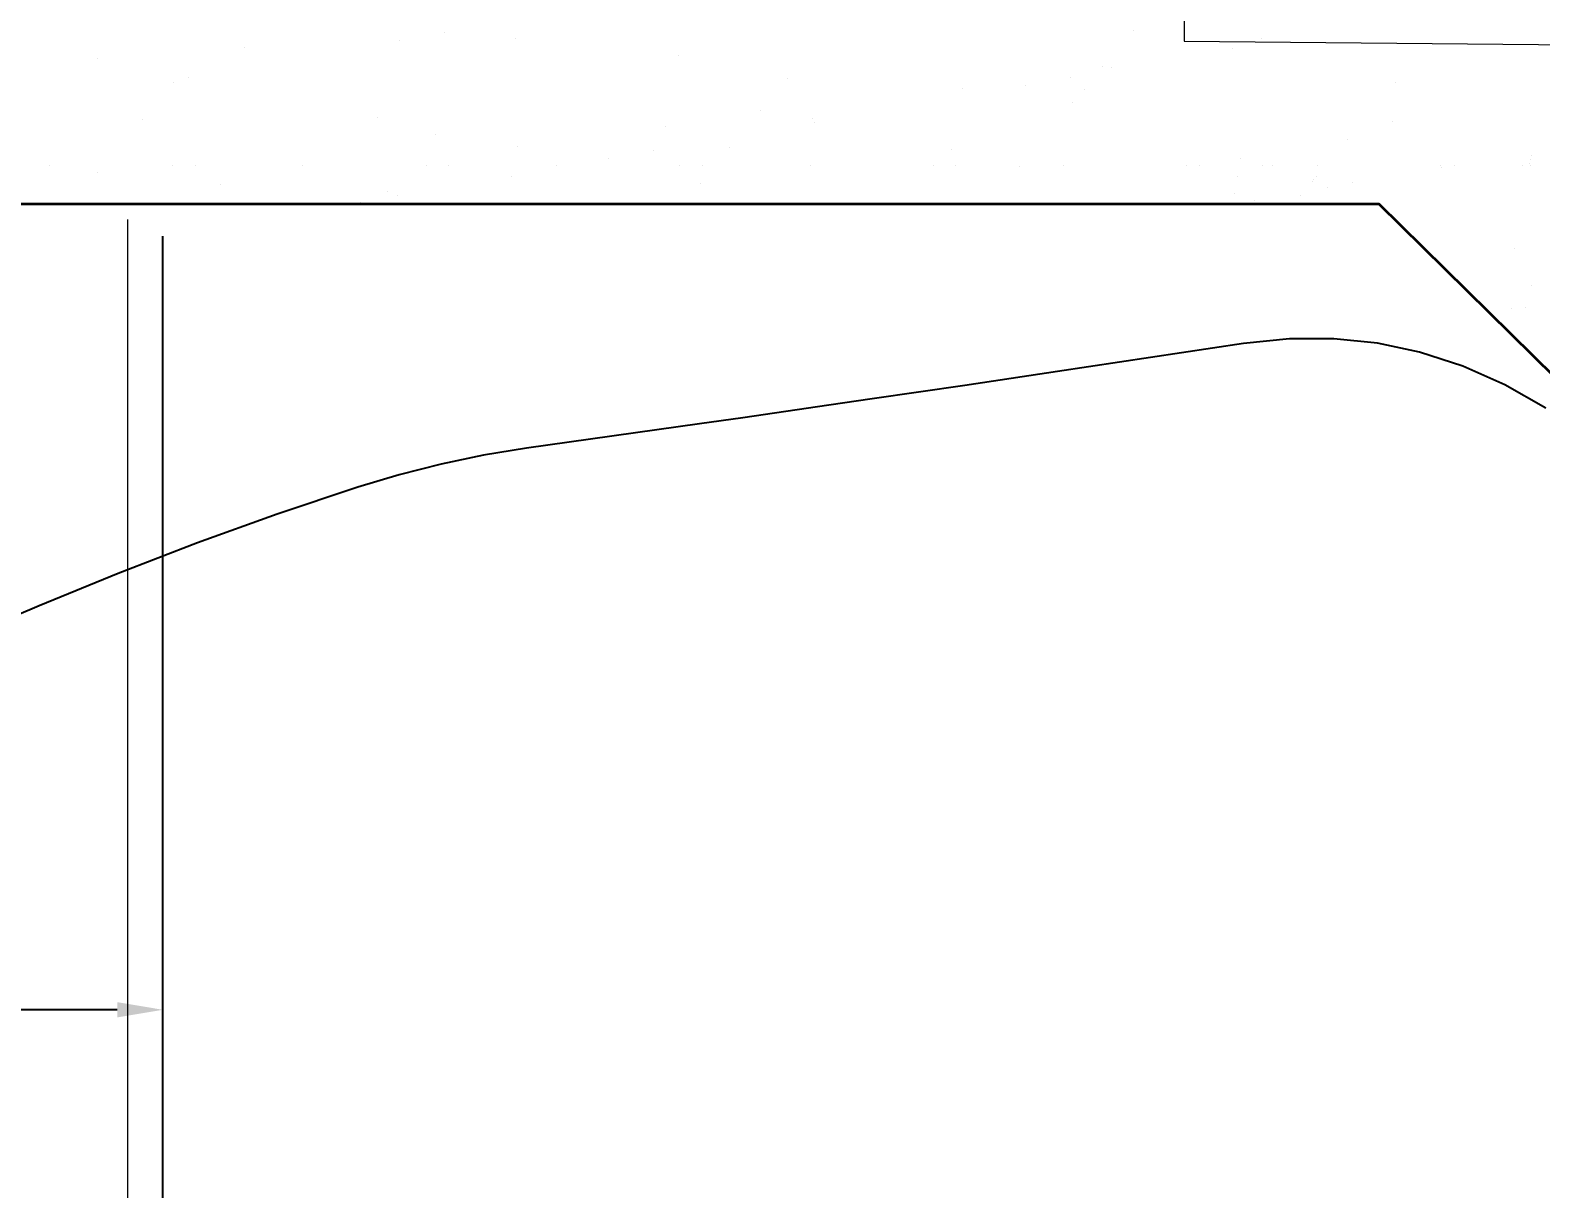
# Model space of a CAD drawing. Header units: metres. Extents: x -23 to 139, y -11 to 42.
# Drawn here: x 1.559 to 6.528, y 15.115 to 18.923 of the extents above; entities that cross this region are included whole.
import ezdxf

# ---------------------------------------------------------------- set-up
doc = ezdxf.new("R2010")
doc.units = ezdxf.units.M
doc.header["$LTSCALE"] = 96
doc.header["$MEASUREMENT"] = 0
doc.linetypes.add('Dash', pattern=[0.225, 0.15, -0.075])
for name, color, linetype, lineweight, true_color in [('CAD LAYER Presentation', 7, 'Continuous', 25, 0x000000), ('CAD LAYER Site', 7, 'Continuous', 25, 0x000000), ('Dimensions_ Site 1_200', 7, 'Continuous', 18, 0x000000), ('Roads', 9, 'Continuous', 35, 0x808080), ('Terrain_ Boundary Setbacks', 1, 'Dash', 18, 0xff0000), ('Terrain_ Elevation Data', 9, 'Dash', 25, 0x808080)]:
    doc.layers.add(name, color=color, linetype=linetype, lineweight=lineweight, true_color=true_color)
doc.dimstyles.new('DimensionStyle', dxfattribs={"dimtxt": 40, "dimasz": 150, "dimexe": 10, "dimexo": 3, "dimgap": 1.25, "dimtad": 1, "dimdec": 0, "dimzin": 12, "dimdsep": 46, "dimtxsty": 'Standard', "dimcen": 0.09, "dimadec": 0, "dimazin": 0, "dimtfac": 1, "dimtdec": 4, "dimtofl": 0, "dimtmove": 0, "dimatfit": 3, "dimfxl": 30, "dimfxlon": 1, "dimfrac": 2, "dimtolj": 1, "dimtzin": 0, "dimarcsym": 0})

# ---------------------------------------------------------------- blocks, each defined once
blk = doc.blocks.new('*D11')
at = {"layer": 'Defpoints', "color": 0, "transparency": 16777216}
for p in [(1.9958, 15.7031), (-8.0042, 15.4031), (1.9958, 15.4031)]:
    blk.add_point(p, dxfattribs=at)
at = {"layer": 'Dimensions_ Site 1_200', "color": 0, "lineweight": -2, "transparency": 16777216}
for p, q in [((-8.0042, 15.4031), (-8.0042, 15.8031)), ((1.9958, 15.4031), (1.9958, 15.8031)), ((-7.8542, 15.7031), (-4.5495, 15.7031)), ((1.8458, 15.7031), (-1.459, 15.7031))]:
    blk.add_line(p, q, dxfattribs=at)
at = {"layer": 'Dimensions_ Site 1_200', "color": 0, "transparency": 16777216}
for points in [[(-7.8542, 15.7281), (-7.8542, 15.6781), (-8.0042, 15.7031)], [(1.8458, 15.6781), (1.8458, 15.7281), (1.9958, 15.7031)]]:
    blk.add_solid(points, dxfattribs=at)
at = {"layer": 'Dimensions_ Site 1_200', "color": 0, "transparency": 16777216, "insert": (-3.0042, 15.7031), "char_height": 0.4, "attachment_point": 5}
blk.add_mtext('\\A1;10', dxfattribs=at)

msp = doc.modelspace()

# ---------------------------------------------------------------- linework, layer by layer
at = {"layer": 'CAD LAYER Presentation', "linetype": 'Dash', "lineweight": 13, "transparency": 33554687}
msp.add_lwpolyline([(16.0123, 14.9407), (16.0123, 15.3028, 0.408288), (8.8452, 21.0239), (5.355, 21.0239), (5.355, 18.888), (6.6591, 18.8754, -0.10053), (10.7005, 18.2546, -0.274324), (14.189, 13.8982)], format="xyb", dxfattribs=at)
at = {"layer": 'CAD LAYER Site', "color": 4, "linetype": 'Dash', "true_color": 0x00ffff, "transparency": 33554687}
msp.add_lwpolyline([(16.3418, 3.8464), (1.9958, 3.8464), (1.9958, 20.2128)], dxfattribs=at)
at = {"layer": 'Roads', "color": 18, "lineweight": 0, "true_color": 0x000000, "transparency": 33554687}
for p, q in [((2.7745, 18.8912), (2.7745, 18.8912)), ((2.9222, 18.9172), (2.9222, 18.9172)), ((3.1563, 18.8965), (3.1563, 18.8965)), ((5.1892, 18.9232), (5.1892, 18.9232)), ((5.6104, 18.8966), (5.6104, 18.8966)), ((2.2636, 18.8663), (2.2636, 18.8663)), ((3.691, 18.8402), (3.691, 18.8402)), ((5.5139, 18.8631), (5.5139, 18.8631)), ((1.7799, 18.8307), (1.7799, 18.8307)), ((5.088, 18.8026), (5.088, 18.8026)), ((5.1159, 18.7996), (5.1159, 18.7996)), ((2.0299, 18.7522), (2.0299, 18.7522)), ((2.0802, 18.7688), (2.0802, 18.7688)), ((4.0518, 18.7657), (4.0518, 18.7657)), ((4.6268, 18.7329), (4.6268, 18.7329)), ((4.8344, 18.7432), (4.8344, 18.7432)), ((4.9821, 18.7693), (4.9821, 18.7693)), ((6.0514, 18.7527), (6.0514, 18.7527)), ((4.9892, 18.6849), (4.9892, 18.6849)), ((4.9892, 18.6849), (4.9892, 18.6849)), ((5.0262, 18.7289), (5.0262, 18.7289)), ((2.7004, 18.6365), (2.7004, 18.6365)), ((3.9616, 18.6582), (3.9616, 18.6582)), ((4.132, 18.6341), (4.132, 18.6341)), ((1.9286, 18.6316), (1.9286, 18.6316)), ((3.6502, 18.6084), (3.6502, 18.6084)), ((4.1401, 18.6208), (4.1401, 18.6208)), ((6.0394, 18.6226), (6.0394, 18.6226)), ((2.8921, 18.5817), (2.8921, 18.5817)), ((3.1611, 18.5418), (3.1611, 18.5418)), ((3.8603, 18.5376), (3.8603, 18.5376)), ((5.8933, 18.5642), (5.8933, 18.5642)), ((3.4606, 18.501), (3.4606, 18.501)), ((3.6083, 18.527), (3.6083, 18.527)), ((4.5913, 18.5315), (4.5913, 18.5315)), ((5.5409, 18.5023), (5.5409, 18.5023)), ((5.5409, 18.5023), (5.5409, 18.5023)), ((6.4925, 18.4851), (6.4925, 18.4851)), ((6.4925, 18.4851), (6.4925, 18.4851)), ((6.4947, 18.4972), (6.4947, 18.4972)), ((6.497, 18.5107), (6.497, 18.5107)), ((1.6225, 18.4782), (1.6225, 18.4782)), ((1.7816, 18.4564), (1.7816, 18.4564)), ((2.0275, 18.4782), (2.0275, 18.4782)), ((2.1025, 18.4782), (2.1025, 18.4782)), ((2.4565, 18.4782), (2.4565, 18.4782)), ((2.8615, 18.4782), (2.8615, 18.4782)), ((2.9365, 18.4782), (2.9365, 18.4782)), ((3.1433, 18.4413), (3.1433, 18.4413)), ((3.2905, 18.4782), (3.2905, 18.4782)), ((3.6955, 18.4782), (3.6955, 18.4782)), ((3.7705, 18.4782), (3.7705, 18.4782)), ((4.1245, 18.4782), (4.1245, 18.4782)), ((4.5295, 18.4782), (4.5295, 18.4782)), ((4.6045, 18.4782), (4.6045, 18.4782)), ((4.8142, 18.4763), (4.8142, 18.4763)), ((4.9585, 18.4782), (4.9585, 18.4782)), ((5.3635, 18.4782), (5.3635, 18.4782)), ((5.4072, 18.4782), (5.4072, 18.4782)), ((5.5301, 18.441), (5.5301, 18.441)), ((5.6137, 18.4782), (5.6137, 18.4782)), ((5.6137, 18.4782), (5.6137, 18.4782)), ((5.6449, 18.4782), (5.6449, 18.4782)), ((5.7921, 18.4436), (5.7921, 18.4436)), ((5.7925, 18.4782), (5.7925, 18.4782)), ((6.1975, 18.4782), (6.1975, 18.4782)), ((6.2001, 18.4729), (6.2001, 18.4729)), ((6.2446, 18.4782), (6.2446, 18.4782)), ((6.4669, 18.4782), (6.4669, 18.4782)), ((6.4669, 18.4782), (6.4669, 18.4782)), ((6.4948, 18.4782), (6.4948, 18.4782)), ((2.1844, 18.4173), (2.1844, 18.4173)), ((2.7339, 18.3932), (2.7339, 18.3932)), ((3.7627, 18.4212), (3.7627, 18.4212)), ((5.5204, 18.3862), (5.5204, 18.3862)), ((5.776, 18.4245), (5.776, 18.4245)), ((5.776, 18.4245), (5.776, 18.4245)), ((5.782, 18.4316), (5.782, 18.4316)), ((5.828, 18.4073), (5.828, 18.4073)), ((5.828, 18.4073), (5.828, 18.4073)), ((5.9089, 18.4215), (5.9089, 18.4215)), ((1.6936, 18.3515), (1.6936, 18.3515)), ((2.6127, 18.3515), (2.6127, 18.3515)), ((2.6461, 18.3574), (2.6461, 18.3574)), ((2.6502, 18.3515), (2.6502, 18.3515)), ((2.7663, 18.3786), (2.7663, 18.3786)), ((3.1275, 18.3515), (3.1275, 18.3515)), ((3.7042, 18.3515), (3.7042, 18.3515)), ((4.0822, 18.3515), (4.0822, 18.3515)), ((4.5596, 18.3515), (4.5596, 18.3515)), ((4.7095, 18.3515), (4.7095, 18.3515)), ((5.5206, 18.3531), (5.5206, 18.3531)), ((5.5874, 18.3648), (5.5874, 18.3648)), ((5.7148, 18.3515), (5.7148, 18.3515)), ((5.7377, 18.3788), (5.7377, 18.3788)), ((5.9916, 18.3515), (5.9916, 18.3515)), ((5.9918, 18.3522), (5.9918, 18.3522)), ((5.9919, 18.353), (5.9919, 18.353)), ((5.9919, 18.353), (5.9919, 18.353)), ((6.4432, 18.2055), (6.4432, 18.2055)), ((6.4962, 18.0846), (6.4962, 18.0846)), ((6.3635, 17.9905), (6.3635, 17.9905)), ((6.4316, 18.0077), (6.4316, 18.0077)), ((6.4772, 18.0106), (6.4772, 18.0106)), ((6.3929, 17.9616), (6.3929, 17.9616)), ((6.3991, 17.9555), (6.3991, 17.9555))]:
    msp.add_line(p, q, dxfattribs=at)
at = {"layer": 'Roads', "color": 8, "lineweight": 35, "true_color": 0x808080, "transparency": 33554687}
msp.add_lwpolyline([(-3.0679, 21.3515), (17.1255, 21.3496), (17.1255, 13.3792), (10.9158, 13.3792), (10.9158, 6.4592), (7.3708, 6.4592), (7.3708, 16.9998), (5.9965, 18.3515), (-3.1182, 18.3515), (-3.1182, 21.3515)], close=True, dxfattribs=at)
at = {"layer": 'Terrain_ Boundary Setbacks', "transparency": 33554687}
msp.add_lwpolyline([(35.6113, 21.0215), (35.6113, 3.9015), (1.8797, 3.9015), (1.8802, 21.0215)], close=True, dxfattribs=at)
at = {"layer": 'Terrain_ Elevation Data', "transparency": 33554687}
msp.add_lwpolyline([(6.5443, 17.6808), (6.41, 17.7572), (6.2718, 17.8186), (6.1297, 17.865), (5.9908, 17.8945), (5.848, 17.9091), (5.7013, 17.9086), (5.5508, 17.8932), (4.9389, 17.8014), (4.7864, 17.7786), (4.6339, 17.7559), (4.4813, 17.7334), (4.3287, 17.7111), (4.1868, 17.6905), (4.0449, 17.67), (3.903, 17.6497), (3.761, 17.6296), (3.1914, 17.5492), (3.0502, 17.5262), (2.9107, 17.4972), (2.7728, 17.4623), (2.6366, 17.4215), (2.3723, 17.3328), (2.1096, 17.2382), (1.8486, 17.1376), (1.5893, 17.0311), (0.552, 16.5919)], dxfattribs=at)

# ---------------------------------------------------------------- dimensions: what is measured, and where the dimension line sits
at = {"layer": 'Dimensions_ Site 1_200', "transparency": 33554687}
dim = msp.add_linear_dim(base=(1.9958, 15.7031), p1=(-8.0042, 15.4031), p2=(1.9958, 15.4031), angle=0, dimstyle='DimensionStyle', override={"dimtxt": 0.4, "dimasz": 0.15, "dimexe": 0.1, "dimexo": 0, "dimtmove": 2}, dxfattribs=at)
dim.commit()
dim.dimension.update_dxf_attribs({"geometry": '*D11', "text_midpoint": (-3.0042, 15.7031), "dimtype": 161})

doc.saveas('drawing.dxf')
